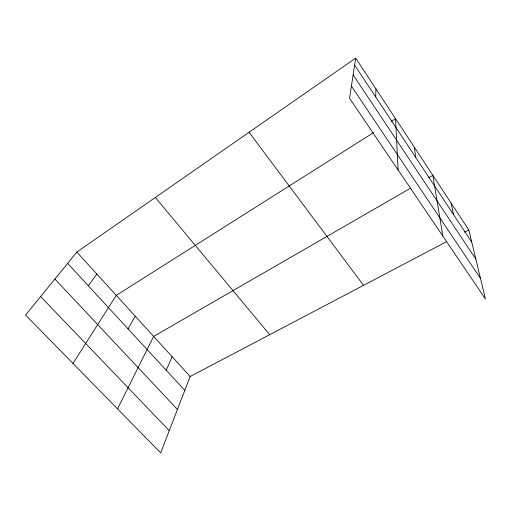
<?xml version="1.0" encoding="UTF-8"?>
<svg xmlns="http://www.w3.org/2000/svg" width="511" height="511" viewBox="0 0 511 511"><rect width="100%" height="100%" fill="white"/><g stroke="black" fill="none" stroke-linecap="round" stroke-linejoin="round"><path stroke-width="0.77" d="M375.674 96.898L375.955 88.914M355.675 58.107L349.562 98.259L485.45 299.044L468.83 229.976L355.675 58.107L76.848 252.064L25.55 315.07L160.678 452.893L190.149 376.518L446.582 241.671M166.209 370.226L172.137 356.729M117.517 408.864L153.639 336.417L410.857 188.022M128.05 328.867L135.204 316.162M72.964 363.43L116.278 295.371L373.554 132.605M88.339 285.815L96.828 274.011M391.554 121.216L395.559 118.686L398.101 169.978M428.729 177.713L432.849 175.33L442.852 236.101M464.659 232.166L468.83 229.976M40.625 296.552L169.262 430.652M54.888 279.038L177.438 409.458M67.637 263.376L184.803 390.378M76.848 252.064L190.149 376.518M155.338 197.463L269.706 334.679M249.049 132.279L363.545 285.336M351.415 86.091L480.487 278.406M353.127 74.868L475.85 259.154M354.615 65.063L471.755 242.144M451.136 203.103L453.493 214.537M414.51 147.475L415.635 157.299"/></g></svg>
